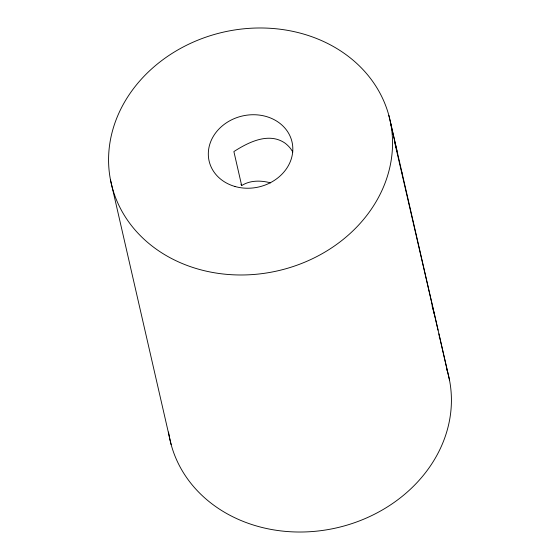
<?xml version="1.0" encoding="UTF-8"?>
<svg xmlns="http://www.w3.org/2000/svg" width="560" height="560" viewBox="0 0 560 560"><rect width="100%" height="100%" fill="white"/><g stroke="black" fill="none" stroke-linecap="round" stroke-linejoin="round"><path stroke-width="0.84" d="M240.982 184.296L241.675 185.584C250.208 180.089 261.107 180.327 270.585 182.868M439.208 337.127L439.572 337.316L438.9 333.844M394.604 142.065L438.06 330.155M432.047 305.732L434.7 315.567M390.6 122.892A142.94 122.395 -12.9 0 1 200.851 269.829A142.94 122.395 -12.9 0 1 160.237 61.726A142.94 122.395 -12.9 0 1 390.6 122.892L449.47 379.925M388.857 115.402L397.019 151.067M439.558 336.777L447.727 372.442M241.675 185.584L233.884 151.571C248.437 142.219 268.849 131.859 285.152 143.213A42.798 34.937 -15.9 0 1 290.08 147.966A42.798 38.136 -9.1 0 1 292.782 152.012M110.53 180.075L171.143 444.598M401.877 172.277L401.891 172.809M446.768 369.159A142.94 122.395 -12.9 0 1 336.301 527.933A142.94 122.395 -12.9 0 1 168.539 432.054M235.004 186.494A42.539 36.428 -12.9 0 0 292.369 143.668A42.539 36.428 -12.9 0 0 224.322 124.285A42.539 36.428 -12.9 0 0 235.004 186.494"/></g></svg>
